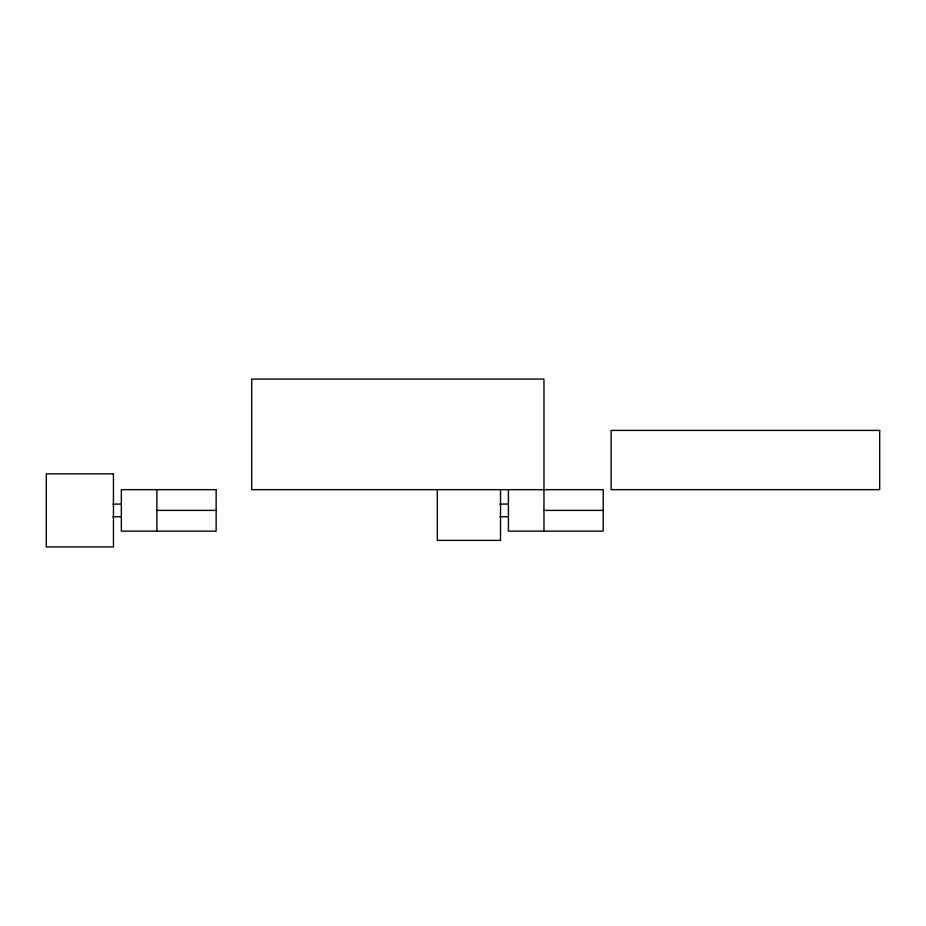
<?xml version="1.0" encoding="UTF-8"?>
<svg xmlns="http://www.w3.org/2000/svg" width="926" height="926" viewBox="0 0 926 926"><rect width="100%" height="100%" fill="white"/><g stroke="black" fill="none" stroke-linecap="round" stroke-linejoin="round"><path stroke-width="1.39" d="M112.729 504.08L121.341 504.08M499.808 504.08L508.42 504.08M156.899 510.4L216.14 510.4M543.967 510.4L603.22 510.4M112.729 516.72L121.341 516.72M499.808 516.72L508.42 516.72M543.967 531.13L543.967 379.07L251.687 379.07L251.687 489.657L603.22 489.657L603.22 531.13L508.42 531.13L508.42 489.657M500.526 489.518L500.526 540.379L437.327 540.379L437.327 489.518M156.899 489.657L156.899 531.13M879.7 430.416L611.114 430.416L611.114 489.657L879.7 489.657L879.7 430.416M113.447 473.857L46.3 473.857L46.3 546.93L113.447 546.93L113.447 473.857M216.14 489.657L121.341 489.657L121.341 531.13L216.14 531.13L216.14 489.657"/></g></svg>
